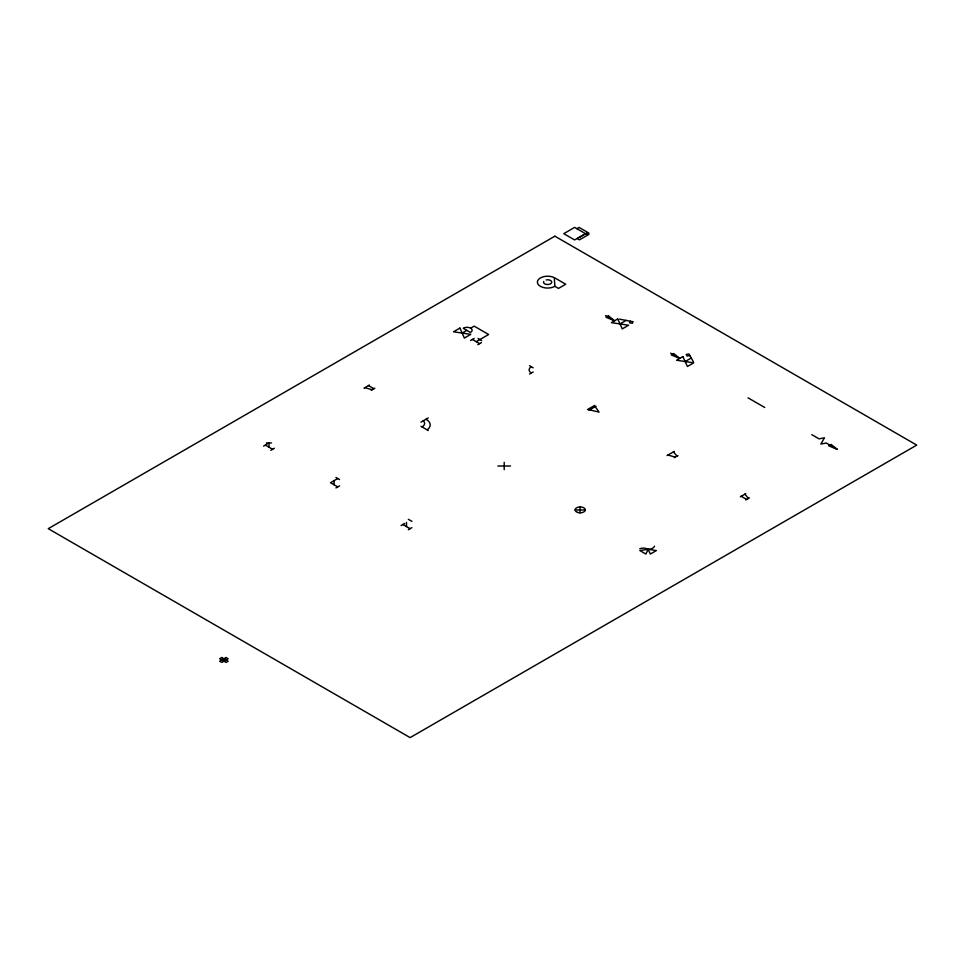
<?xml version="1.0" encoding="UTF-8"?>
<svg xmlns="http://www.w3.org/2000/svg" width="965" height="965" viewBox="0 0 965 965"><rect width="100%" height="100%" fill="white"/><g stroke="black" fill="none" stroke-linecap="round" stroke-linejoin="round"><path stroke-width="1.45" d="M630.41 321.236L629.506 322.793L632.22 323.323L633.124 321.755L619.554 319.138M576.925 228.693L579.096 227.438L588.94 233.12L586.768 234.374L574.633 227.39L563.777 233.663L574.633 239.935L585.49 233.663M263.566 446.156L267.184 444.069M363.986 388.171L369.414 385.047M462.151 333.07L466.819 330.368M470.643 328.172A5.115 2.955 0 0 1 470.438 332.455L463.2 328.281A5.115 2.955 0 0 1 470.643 328.172L474.153 326.134L488.628 334.493L476.215 341.658M371.223 390.27L374.842 388.171M270.803 450.329L274.422 448.243M470.582 340.5L474.201 338.413M477.82 344.674L481.439 342.587M420.981 422.127L428.219 417.942M337.75 478.531L330.512 482.717L337.75 486.891M529.544 374.07L533.163 371.983M335.941 487.94L339.559 485.853M620.013 323.926L626.116 320.404M587.444 409.594L594.681 405.409M588.807 410.378L596.044 406.193M401.078 525.539L404.697 523.452M685.15 361.537L691.254 358.015M408.316 529.725L411.934 527.638M667.056 455.552L674.294 451.379M674.294 457.639L677.913 455.552M740.336 496.818L745.764 493.682M745.764 499.954L749.383 497.868M689.818 355.53L687.104 356.049L686.199 354.481L688.913 353.962L693.437 361.803M266.437 442.935L271.551 442.935M497.88 465.999L510.545 465.999M575.092 509.966L585.49 509.966M589.639 409.884L599.06 412.115L595.2 406.675M364.842 387.677L372.128 389.739M667.961 455.034L675.198 457.12M679.722 358.401L671.278 354.927L673.691 353.528L679.722 358.401L670.675 353.178M837.138 449.292L828.694 445.806L831.106 444.407L837.138 449.292L826.281 443.019L820.853 444.069L824.472 437.796L819.044 438.846L811.806 434.66M554.272 277.618L565.731 284.229L558.494 288.414L554.875 286.328A10.265 5.935 0 0 1 540.581 286.448A10.265 5.935 0 0 1 539.978 278.185A10.265 5.935 0 0 1 554.272 277.618L554.875 286.328M605.538 315.579L614.584 320.802M748.02 397.833L764.763 407.495M529.544 365.711L533.163 367.81M478.025 338.522L481.644 340.621M472.392 339.451L479.629 343.637M741.241 496.3L746.669 499.424M368.509 385.566L373.938 388.702M420.981 426.301L428.219 430.487M335.941 477.494L339.559 479.581M408.316 519.279L411.934 521.365M265.375 445.106L272.613 449.292M402.887 524.502L410.125 528.675M223.989 658.697L226.124 659.927M221.685 660.036L223.82 661.266M673.389 451.897L677.008 456.071M744.908 494.177L748.478 498.386M580.062 506.927L580.062 512.825M504.213 462.344L504.213 469.653M406.506 522.415L406.506 526.588M334.131 480.63L334.131 484.804M268.994 442.935L268.994 447.193M654.523 546.154A6.61 3.812 0 0 1 648.118 549.302L639.879 550.569L645.911 554.055L648.118 549.302L656.357 550.569L650.326 554.055L648.118 549.302A6.61 3.812 0 0 0 639.759 548.759M423.273 420.8A8.311 4.801 0 0 1 422.031 426.916M425.951 419.256A13.438 7.756 0 0 1 427.169 429.811M531.353 373.033A7.672 4.427 0 0 1 531.353 366.76M546.166 279.934A4.101 2.364 0 0 1 551.691 281.804A4.101 2.364 0 0 1 547.324 284.506A4.101 2.364 0 0 1 543.717 281.454M554.875 236.184L48.25 528.675L410.125 737.61L916.75 445.106L554.875 236.184M586.768 233.12L577.263 238.608L579.434 239.863L588.94 234.374L586.768 233.12M459.931 328.076L453.502 331.791L470.787 334.348L464.358 338.064L459.931 328.076M608.408 315.832L605.996 317.232L614.44 320.706L608.408 315.832M617.745 318.969L611.412 322.624L628.601 325.241L622.268 328.896L617.745 318.969M682.882 356.58L676.549 360.234L693.739 362.84L687.406 366.495L682.882 356.58M221.685 657.527L219.646 658.697L226.124 662.436L228.162 661.266L221.685 657.527M226.027 657.527L219.646 661.206L221.781 662.436L228.162 658.757L226.027 657.527M577.649 512.439A5.115 2.955 0 0 0 585.321 509.87A5.115 2.955 0 0 0 577.649 507.313A5.115 2.955 0 0 0 577.649 512.439"/></g></svg>
